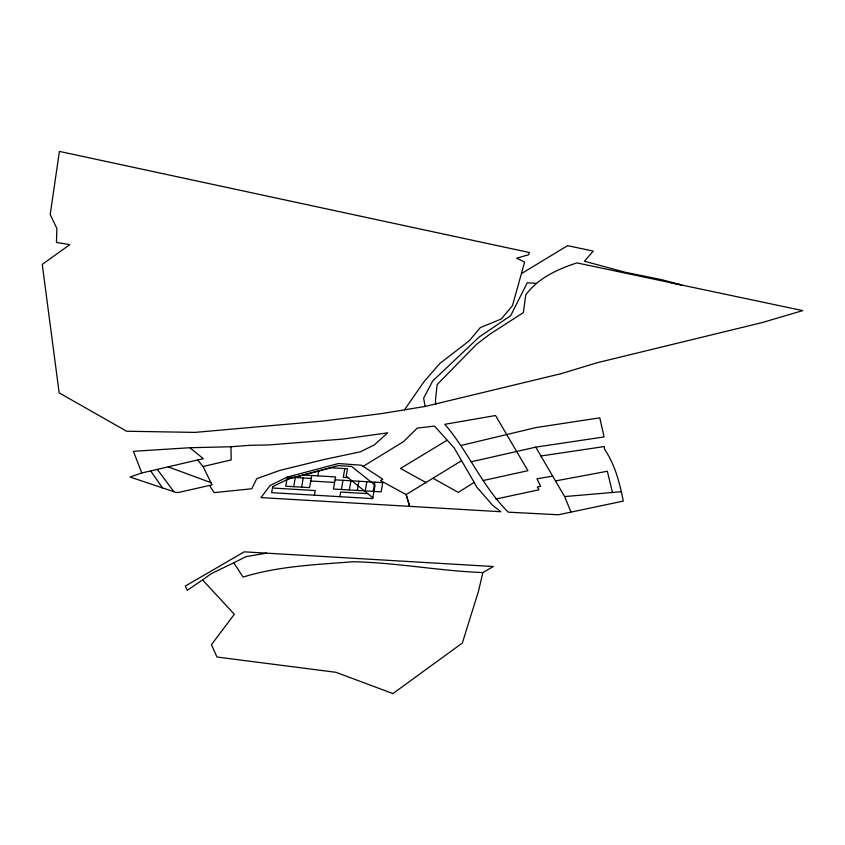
<?xml version="1.0" encoding="UTF-8"?>
<svg xmlns="http://www.w3.org/2000/svg" width="845" height="845" viewBox="0 0 845 845"><rect width="100%" height="100%" fill="white"/><g stroke="black" fill="none" stroke-linecap="round" stroke-linejoin="round"><path stroke-width="1.27" d="M209.549 485.463L214.144 492.635L251.81 488.748L256.753 478.65L280.086 470.327L324.533 459.416L360.414 451.8L374.367 444.871L387.686 432.82L343.281 439.041L269.122 444.935L249.455 445.326L230.981 446.751L231.16 459.933L203.064 466.524L197.635 459.976L141.77 472.989L129.993 476.992L175.823 492.36L178.253 492.508L212.084 484.872L203.064 466.524M293.68 486.688L295.296 477.499M301.623 487.153L303.249 477.974M311.72 475.503L309.576 487.618L285.726 486.213L287.342 477.034L338.444 463.546L361.311 465.183L382.774 479.178L380.514 480.583L406.149 494.578L409.677 506.356L406.149 494.578L461.592 460.715M314.393 495.181L315.217 490.554L272.502 488.03M317.804 475.862L318.66 471.056M339.838 496.68L340.662 492.054L367.649 493.638M344.802 468.584L343.26 477.362L348.034 477.636M341.391 489.498L343.007 480.309M349.344 489.963L350.96 480.784M357.287 490.427L358.914 481.249M365.241 490.903L366.867 481.713M373.194 491.367L374.821 482.189M482.865 572.572L478.587 590.877L462.363 643.013L392.925 693.597L336.004 672.314L216.933 657.019L211.461 644.64L234.329 614.273L202.525 579.881L187.231 590.359L185.287 586.103L244.237 551.838L493.3 566.52L482.865 572.572C439.506 570.945 396.706 562.654 353.368 561.735C316.368 564.618 278.776 566.065 243.075 577.061L233.79 562.791L211.229 573.702L202.525 579.881M404.501 409.804L423.831 381.929L439.727 363.593L469.302 340.725L480.287 327.617L501.243 319.019L512.44 305.668L524.639 262.045L516.591 258.2L528.357 254.841L529.414 252.528L59.414 151.403L50.204 214.514L56.879 228.499L56.467 242.462L69.829 244.638L42.25 264.4L59.161 392.872L126.644 431.235L194.952 432.397L323.223 421.042L381.782 413.575L425.119 406.456L560.636 373.796L597.447 362.674L762.57 322.473L802.75 310.611L576.892 262.89C557.615 269.196 537.916 278.1 525.706 295.053L523.351 312.597L489.878 334.197L476.781 344.105L437.15 384.581L435.45 400.203L435.703 404.449M363.149 466.387L403.572 441.586L417.25 428.098L434.478 426.091L454.156 447.913L474.182 482.368L458.286 492.381L433.348 478.481M446.963 440.319L400.477 468.457L426.303 482.717M521.682 273.484L567.597 245.652L593.285 251.102L584.423 261.232L625.247 272.28L661.36 279.6L681.82 285.04L671.374 282.853M233.79 562.791L246.064 556.644L266.524 553.137M287.965 479.157L331.071 467.781L347.506 468.743L346.196 476.168L372.825 497.768M483.266 480.499L527.924 470.686L495.529 415.518L444.819 424.306C468.479 451.758 482.347 486.54 508.246 512.165L558.439 514.763L623.283 501.106C619.681 482.854 615.054 464.739 604.471 449.075L604.397 446.54L540.916 455.994M461.138 445.442L536.057 427.559L599.792 417.842L604.09 436.928L535.741 447.142L471.193 461.803M197.635 459.976L203.381 458.698L189.819 447.734L133.425 451.304L141.77 472.989M495.867 499.046L538.983 489.783L537.346 486.963L540.673 486.403L536.966 478.798L552.683 476.157M555.482 480.932L607.344 471.256L612.445 492.466M535.741 447.142L564.618 496.575L621.022 491.737M189.819 447.734L230.981 446.751M303.619 475.027L335.581 476.907L333.437 489.023L381.148 491.832L382.774 482.653L335.053 479.844M311.203 478.439L287.342 477.034L270.115 485.484L260.999 497.599L500.842 511.732L492.582 505.215L476.622 486.963L474.182 482.368M310.749 481.006L334.599 482.411M536.374 283.36L527.269 282.769L510.655 315.703L479.273 336.954L432.746 380.915L423.63 398.132L425.119 406.456M168.271 466.905L211.007 482.675M157.286 469.44L173.912 491.716M150.706 471.014L162.589 487.924M564.618 496.575L570.882 511.806M272.745 486.614L271.678 492.667L372.677 498.613L375.053 485.146L351.573 466.419L338.232 465.627L289.085 478.608L272.745 486.614"/></g></svg>
